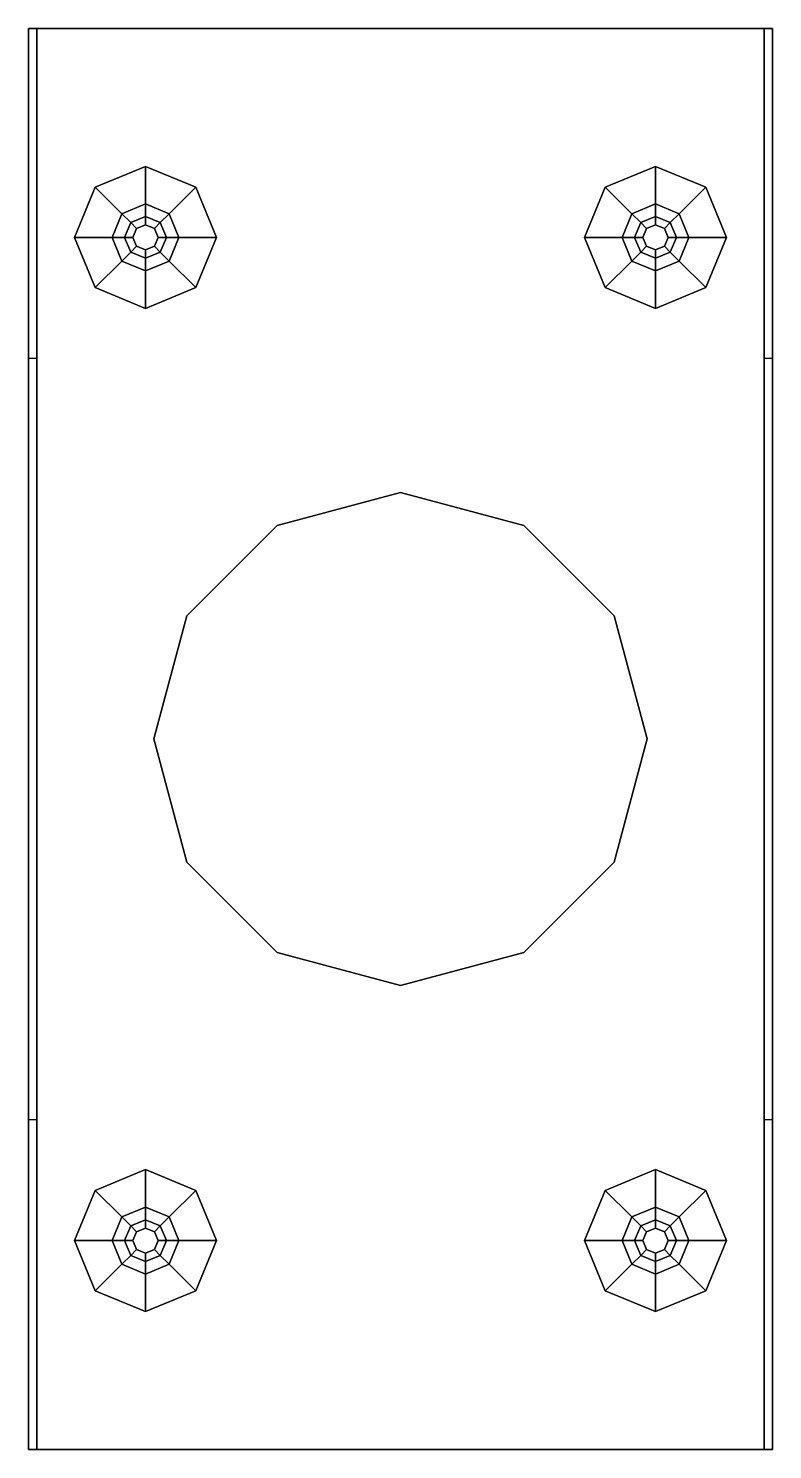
# Model space of a CAD drawing. Extents: x -0.89 to 0.89, y -1.7 to 1.7.
import ezdxf

# ---------------------------------------------------------------- set-up
doc = ezdxf.new("R2010")
doc.units = 0
doc.layers.get('0').update_dxf_attribs({"linetype": 'CONTINUOUS'})

msp = doc.modelspace()

# ---------------------------------------------------------------- linework, layer by layer
for points in [[(-0.89, 0.91, 0.46), (-0.89, -0.91, 0.46), (-0.89, -1.7, 1.05), (-0.89, 1.7, 1.05)], [(-0.89, 1.7, 1.05), (-0.89, -1.7, 1.05), (0.89, -1.7, 1.05), (0.89, 1.7, 1.05)], [(0.89, 1.7, 1.05), (0.87, 1.7, 0.93), (-0.87, 1.7, 0.93), (-0.89, 1.7, 1.05)], [(-0.89, 1.7, 1.05), (-0.89, 1.7, 0.69), (-0.89, 0.91, 0.46)], [(-0.87, 1.7, 0.93), (-0.87, 1.7, 0.69), (-0.89, 1.7, 0.69), (-0.89, 1.7, 1.05)], [(-0.87, 1.7, 0.69), (-0.87, 0.91, 0.46), (-0.89, 0.91, 0.46), (-0.89, 1.7, 0.69)], [(-0.87, -1.7, 0.93), (-0.87, -0.91, 0.46), (-0.87, 0.91, 0.46), (-0.87, 1.7, 0.93)], [(-0.87, 0.91, 0.46), (-0.87, 0.91, 0.46), (-0.87, 1.7, 0.69), (-0.87, 1.7, 0.93)], [(0.87, 0.91, 0.46), (0.87, -0.91, 0.46), (0.87, -1.7, 0.93), (0.87, 1.7, 0.93)], [(0.87, 1.7, 0.93), (0.87, 1.7, 0.69), (0.87, 0.91, 0.46)], [(0.89, 1.7, 0.69), (0.89, 0.91, 0.46), (0.87, 0.91, 0.46), (0.87, 1.7, 0.69)], [(0.89, 1.7, 1.05), (0.89, 1.7, 0.69), (0.87, 1.7, 0.69), (0.87, 1.7, 0.93)], [(0.89, -1.7, 1.05), (0.89, -0.91, 0.46), (0.89, 0.91, 0.46), (0.89, 1.7, 1.05)], [(0.89, 0.91, 0.46), (0.89, 0.91, 0.46), (0.89, 1.7, 0.69), (0.89, 1.7, 1.05)], [(-0.61, 1.37, 0.04), (-0.7302, 1.3202, 0.04), (-0.6666, 1.2566, 0.04), (-0.61, 1.28, 0.04)], [(-0.61, 1.37), (-0.7302, 1.3202), (-0.7302, 1.3202, 0.04), (-0.61, 1.37, 0.04)], [(-0.4898, 1.3202, 0.04), (-0.61, 1.37, 0.04), (-0.61, 1.28, 0.04), (-0.5534, 1.2566, 0.04)], [(-0.4898, 1.3202), (-0.61, 1.37), (-0.61, 1.37, 0.04), (-0.4898, 1.3202, 0.04)], [(0.61, 1.37), (0.4898, 1.3202), (0.4898, 1.3202, 0.04), (0.61, 1.37, 0.04)], [(0.61, 1.37, 0.04), (0.4898, 1.3202, 0.04), (0.5534, 1.2566, 0.04), (0.61, 1.28, 0.04)], [(0.7302, 1.3202), (0.61, 1.37), (0.61, 1.37, 0.04), (0.7302, 1.3202, 0.04)], [(0.7302, 1.3202, 0.04), (0.61, 1.37, 0.04), (0.61, 1.28, 0.04), (0.6666, 1.2566, 0.04)], [(-0.7302, 1.3202, 0.04), (-0.78, 1.2, 0.04), (-0.69, 1.2, 0.04), (-0.6666, 1.2566, 0.04)], [(-0.7302, 1.3202), (-0.78, 1.2), (-0.78, 1.2, 0.04), (-0.7302, 1.3202, 0.04)], [(-0.44, 1.2, 0.04), (-0.4898, 1.3202, 0.04), (-0.5534, 1.2566, 0.04), (-0.53, 1.2, 0.04)], [(-0.44, 1.2), (-0.4898, 1.3202), (-0.4898, 1.3202, 0.04), (-0.44, 1.2, 0.04)], [(0.4898, 1.3202), (0.44, 1.2), (0.44, 1.2, 0.04), (0.4898, 1.3202, 0.04)], [(0.4898, 1.3202, 0.04), (0.44, 1.2, 0.04), (0.53, 1.2, 0.04), (0.5534, 1.2566, 0.04)], [(0.78, 1.2, 0.04), (0.7302, 1.3202, 0.04), (0.6666, 1.2566, 0.04), (0.69, 1.2, 0.04)], [(0.78, 1.2), (0.7302, 1.3202), (0.7302, 1.3202, 0.04), (0.78, 1.2, 0.04)], [(-0.6454, 1.2354, 0.08), (-0.61, 1.25, 0.08), (-0.61, 1.28, 0.04), (-0.6666, 1.2566, 0.04)], [(-0.61, 1.25, 0.08), (-0.5746, 1.2354, 0.08), (-0.5534, 1.2566, 0.04), (-0.61, 1.28, 0.04)], [(0.5746, 1.2354, 0.08), (0.61, 1.25, 0.08), (0.61, 1.28, 0.04), (0.5534, 1.2566, 0.04)], [(0.61, 1.25, 0.08), (0.6454, 1.2354, 0.08), (0.6666, 1.2566, 0.04), (0.61, 1.28, 0.04)], [(-0.66, 1.2, 0.08), (-0.6454, 1.2354, 0.08), (-0.6666, 1.2566, 0.04), (-0.69, 1.2, 0.04)], [(-0.64, 1.2, 0.08), (-0.6312, 1.2212, 0.08), (-0.6454, 1.2354, 0.08), (-0.66, 1.2, 0.08)], [(-0.6312, 1.2212, 0.08), (-0.61, 1.23, 0.08), (-0.61, 1.25, 0.08), (-0.6454, 1.2354, 0.08)], [(-0.61, 1.23, 0.08), (-0.6312, 1.2212, 0.08), (-0.6312, 1.2212, 0.93), (-0.61, 1.23, 0.93)], [(-0.61, 1.23, 0.08), (-0.5888, 1.2212, 0.08), (-0.5746, 1.2354, 0.08), (-0.61, 1.25, 0.08)], [(-0.5888, 1.2212, 0.08), (-0.61, 1.23, 0.08), (-0.61, 1.23, 0.93), (-0.5888, 1.2212, 0.93)], [(-0.5888, 1.2212, 0.08), (-0.58, 1.2, 0.08), (-0.56, 1.2, 0.08), (-0.5746, 1.2354, 0.08)], [(-0.5746, 1.2354, 0.08), (-0.56, 1.2, 0.08), (-0.53, 1.2, 0.04), (-0.5534, 1.2566, 0.04)], [(0.56, 1.2, 0.08), (0.5746, 1.2354, 0.08), (0.5534, 1.2566, 0.04), (0.53, 1.2, 0.04)], [(0.58, 1.2, 0.08), (0.5888, 1.2212, 0.08), (0.5746, 1.2354, 0.08), (0.56, 1.2, 0.08)], [(0.5888, 1.2212, 0.08), (0.61, 1.23, 0.08), (0.61, 1.25, 0.08), (0.5746, 1.2354, 0.08)], [(0.61, 1.23, 0.08), (0.5888, 1.2212, 0.08), (0.5888, 1.2212, 0.93), (0.61, 1.23, 0.93)], [(0.61, 1.23, 0.08), (0.6312, 1.2212, 0.08), (0.6454, 1.2354, 0.08), (0.61, 1.25, 0.08)], [(0.6312, 1.2212, 0.08), (0.61, 1.23, 0.08), (0.61, 1.23, 0.93), (0.6312, 1.2212, 0.93)], [(0.6312, 1.2212, 0.08), (0.64, 1.2, 0.08), (0.66, 1.2, 0.08), (0.6454, 1.2354, 0.08)], [(0.6454, 1.2354, 0.08), (0.66, 1.2, 0.08), (0.69, 1.2, 0.04), (0.6666, 1.2566, 0.04)], [(-0.78, 1.2, 0.04), (-0.7302, 1.0798, 0.04), (-0.6666, 1.1434, 0.04), (-0.69, 1.2, 0.04)], [(-0.78, 1.2), (-0.7302, 1.0798), (-0.7302, 1.0798, 0.04), (-0.78, 1.2, 0.04)], [(-0.6454, 1.1646, 0.08), (-0.66, 1.2, 0.08), (-0.69, 1.2, 0.04), (-0.6666, 1.1434, 0.04)], [(-0.6312, 1.1788, 0.08), (-0.64, 1.2, 0.08), (-0.66, 1.2, 0.08), (-0.6454, 1.1646, 0.08)], [(-0.6312, 1.2212, 0.08), (-0.64, 1.2, 0.08), (-0.64, 1.2, 0.93), (-0.6312, 1.2212, 0.93)], [(-0.64, 1.2, 0.08), (-0.6312, 1.1788, 0.08), (-0.6312, 1.1788, 0.93), (-0.64, 1.2, 0.93)], [(-0.58, 1.2, 0.08), (-0.5888, 1.2212, 0.08), (-0.5888, 1.2212, 0.93), (-0.58, 1.2, 0.93)], [(-0.5888, 1.1788, 0.08), (-0.58, 1.2, 0.08), (-0.58, 1.2, 0.93), (-0.5888, 1.1788, 0.93)], [(-0.58, 1.2, 0.08), (-0.5888, 1.1788, 0.08), (-0.5746, 1.1646, 0.08), (-0.56, 1.2, 0.08)], [(-0.56, 1.2, 0.08), (-0.5746, 1.1646, 0.08), (-0.5534, 1.1434, 0.04), (-0.53, 1.2, 0.04)], [(-0.4898, 1.0798, 0.04), (-0.44, 1.2, 0.04), (-0.53, 1.2, 0.04), (-0.5534, 1.1434, 0.04)], [(-0.4898, 1.0798), (-0.44, 1.2), (-0.44, 1.2, 0.04), (-0.4898, 1.0798, 0.04)], [(0.44, 1.2), (0.4898, 1.0798), (0.4898, 1.0798, 0.04), (0.44, 1.2, 0.04)], [(0.44, 1.2, 0.04), (0.4898, 1.0798, 0.04), (0.5534, 1.1434, 0.04), (0.53, 1.2, 0.04)], [(0.5746, 1.1646, 0.08), (0.56, 1.2, 0.08), (0.53, 1.2, 0.04), (0.5534, 1.1434, 0.04)], [(0.5888, 1.1788, 0.08), (0.58, 1.2, 0.08), (0.56, 1.2, 0.08), (0.5746, 1.1646, 0.08)], [(0.5888, 1.2212, 0.08), (0.58, 1.2, 0.08), (0.58, 1.2, 0.93), (0.5888, 1.2212, 0.93)], [(0.58, 1.2, 0.08), (0.5888, 1.1788, 0.08), (0.5888, 1.1788, 0.93), (0.58, 1.2, 0.93)], [(0.64, 1.2, 0.08), (0.6312, 1.2212, 0.08), (0.6312, 1.2212, 0.93), (0.64, 1.2, 0.93)], [(0.6312, 1.1788, 0.08), (0.64, 1.2, 0.08), (0.64, 1.2, 0.93), (0.6312, 1.1788, 0.93)], [(0.64, 1.2, 0.08), (0.6312, 1.1788, 0.08), (0.6454, 1.1646, 0.08), (0.66, 1.2, 0.08)], [(0.66, 1.2, 0.08), (0.6454, 1.1646, 0.08), (0.6666, 1.1434, 0.04), (0.69, 1.2, 0.04)], [(0.7302, 1.0798, 0.04), (0.78, 1.2, 0.04), (0.69, 1.2, 0.04), (0.6666, 1.1434, 0.04)], [(0.7302, 1.0798), (0.78, 1.2), (0.78, 1.2, 0.04), (0.7302, 1.0798, 0.04)], [(-0.61, 1.15, 0.08), (-0.6454, 1.1646, 0.08), (-0.6666, 1.1434, 0.04), (-0.61, 1.12, 0.04)], [(-0.61, 1.17, 0.08), (-0.6312, 1.1788, 0.08), (-0.6454, 1.1646, 0.08), (-0.61, 1.15, 0.08)], [(-0.6312, 1.1788, 0.08), (-0.61, 1.17, 0.08), (-0.61, 1.17, 0.93), (-0.6312, 1.1788, 0.93)], [(-0.61, 1.17, 0.08), (-0.5888, 1.1788, 0.08), (-0.5888, 1.1788, 0.93), (-0.61, 1.17, 0.93)], [(-0.5888, 1.1788, 0.08), (-0.61, 1.17, 0.08), (-0.61, 1.15, 0.08), (-0.5746, 1.1646, 0.08)], [(-0.5746, 1.1646, 0.08), (-0.61, 1.15, 0.08), (-0.61, 1.12, 0.04), (-0.5534, 1.1434, 0.04)], [(0.61, 1.15, 0.08), (0.5746, 1.1646, 0.08), (0.5534, 1.1434, 0.04), (0.61, 1.12, 0.04)], [(0.61, 1.17, 0.08), (0.5888, 1.1788, 0.08), (0.5746, 1.1646, 0.08), (0.61, 1.15, 0.08)], [(0.5888, 1.1788, 0.08), (0.61, 1.17, 0.08), (0.61, 1.17, 0.93), (0.5888, 1.1788, 0.93)], [(0.61, 1.17, 0.08), (0.6312, 1.1788, 0.08), (0.6312, 1.1788, 0.93), (0.61, 1.17, 0.93)], [(0.6312, 1.1788, 0.08), (0.61, 1.17, 0.08), (0.61, 1.15, 0.08), (0.6454, 1.1646, 0.08)], [(0.6454, 1.1646, 0.08), (0.61, 1.15, 0.08), (0.61, 1.12, 0.04), (0.6666, 1.1434, 0.04)], [(-0.7302, 1.0798, 0.04), (-0.61, 1.03, 0.04), (-0.61, 1.12, 0.04), (-0.6666, 1.1434, 0.04)], [(-0.61, 1.03, 0.04), (-0.4898, 1.0798, 0.04), (-0.5534, 1.1434, 0.04), (-0.61, 1.12, 0.04)], [(0.4898, 1.0798, 0.04), (0.61, 1.03, 0.04), (0.61, 1.12, 0.04), (0.5534, 1.1434, 0.04)], [(0.61, 1.03, 0.04), (0.7302, 1.0798, 0.04), (0.6666, 1.1434, 0.04), (0.61, 1.12, 0.04)], [(-0.7302, 1.0798), (-0.61, 1.03), (-0.61, 1.03, 0.04), (-0.7302, 1.0798, 0.04)], [(-0.61, 1.03), (-0.4898, 1.0798), (-0.4898, 1.0798, 0.04), (-0.61, 1.03, 0.04)], [(0.4898, 1.0798), (0.61, 1.03), (0.61, 1.03, 0.04), (0.4898, 1.0798, 0.04)], [(0.61, 1.03), (0.7302, 1.0798), (0.7302, 1.0798, 0.04), (0.61, 1.03, 0.04)], [(0, 0.59, 1.05), (-0.295, 0.511, 1.05), (-0.295, 0.511, 1.1), (0, 0.59, 1.1)], [(0.295, 0.511, 1.05), (0, 0.59, 1.05), (0, 0.59, 1.1), (0.295, 0.511, 1.1)], [(-0.295, 0.511, 1.05), (-0.511, 0.295, 1.05), (-0.511, 0.295, 1.1), (-0.295, 0.511, 1.1)], [(0.511, 0.295, 1.05), (0.295, 0.511, 1.05), (0.295, 0.511, 1.1), (0.511, 0.295, 1.1)], [(-0.511, 0.295, 1.05), (-0.59, 0, 1.05), (-0.59, 0, 1.1), (-0.511, 0.295, 1.1)], [(0.59, 0, 1.05), (0.511, 0.295, 1.05), (0.511, 0.295, 1.1), (0.59, 0, 1.1)], [(-0.59, 0, 1.05), (-0.511, -0.295, 1.05), (-0.511, -0.295, 1.1), (-0.59, 0, 1.1)], [(0.511, -0.295, 1.05), (0.59, 0, 1.05), (0.59, 0, 1.1), (0.511, -0.295, 1.1)], [(-0.511, -0.295, 1.05), (-0.295, -0.511, 1.05), (-0.295, -0.511, 1.1), (-0.511, -0.295, 1.1)], [(0.295, -0.511, 1.05), (0.511, -0.295, 1.05), (0.511, -0.295, 1.1), (0.295, -0.511, 1.1)], [(-0.295, -0.511, 1.05), (0, -0.59, 1.05), (0, -0.59, 1.1), (-0.295, -0.511, 1.1)], [(0, -0.59, 1.05), (0.295, -0.511, 1.05), (0.295, -0.511, 1.1), (0, -0.59, 1.1)], [(-0.89, -0.91, 0.46), (-0.89, -0.91, 0.46), (-0.89, -1.7, 0.69), (-0.89, -1.7, 1.05)], [(-0.89, -1.7, 0.69), (-0.89, -0.91, 0.46), (-0.87, -0.91, 0.46), (-0.87, -1.7, 0.69)], [(-0.87, -1.7, 0.93), (-0.87, -1.7, 0.69), (-0.87, -0.91, 0.46)], [(0.87, -0.91, 0.46), (0.87, -0.91, 0.46), (0.87, -1.7, 0.69), (0.87, -1.7, 0.93)], [(0.87, -1.7, 0.69), (0.87, -0.91, 0.46), (0.89, -0.91, 0.46), (0.89, -1.7, 0.69)], [(0.89, -1.7, 1.05), (0.89, -1.7, 0.69), (0.89, -0.91, 0.46)], [(-0.61, -1.03), (-0.7302, -1.0798), (-0.7302, -1.0798, 0.04), (-0.61, -1.03, 0.04)], [(-0.61, -1.03, 0.04), (-0.7302, -1.0798, 0.04), (-0.6666, -1.1434, 0.04), (-0.61, -1.12, 0.04)], [(-0.4898, -1.0798), (-0.61, -1.03), (-0.61, -1.03, 0.04), (-0.4898, -1.0798, 0.04)], [(-0.4898, -1.0798, 0.04), (-0.61, -1.03, 0.04), (-0.61, -1.12, 0.04), (-0.5534, -1.1434, 0.04)], [(0.61, -1.03, 0.04), (0.4898, -1.0798, 0.04), (0.5534, -1.1434, 0.04), (0.61, -1.12, 0.04)], [(0.61, -1.03), (0.4898, -1.0798), (0.4898, -1.0798, 0.04), (0.61, -1.03, 0.04)], [(0.7302, -1.0798, 0.04), (0.61, -1.03, 0.04), (0.61, -1.12, 0.04), (0.6666, -1.1434, 0.04)], [(0.7302, -1.0798), (0.61, -1.03), (0.61, -1.03, 0.04), (0.7302, -1.0798, 0.04)], [(-0.7302, -1.0798), (-0.78, -1.2), (-0.78, -1.2, 0.04), (-0.7302, -1.0798, 0.04)], [(-0.7302, -1.0798, 0.04), (-0.78, -1.2, 0.04), (-0.69, -1.2, 0.04), (-0.6666, -1.1434, 0.04)], [(-0.44, -1.2, 0.04), (-0.4898, -1.0798, 0.04), (-0.5534, -1.1434, 0.04), (-0.53, -1.2, 0.04)], [(-0.44, -1.2), (-0.4898, -1.0798), (-0.4898, -1.0798, 0.04), (-0.44, -1.2, 0.04)], [(0.4898, -1.0798, 0.04), (0.44, -1.2, 0.04), (0.53, -1.2, 0.04), (0.5534, -1.1434, 0.04)], [(0.4898, -1.0798), (0.44, -1.2), (0.44, -1.2, 0.04), (0.4898, -1.0798, 0.04)], [(0.78, -1.2, 0.04), (0.7302, -1.0798, 0.04), (0.6666, -1.1434, 0.04), (0.69, -1.2, 0.04)], [(0.78, -1.2), (0.7302, -1.0798), (0.7302, -1.0798, 0.04), (0.78, -1.2, 0.04)], [(-0.6454, -1.1646, 0.08), (-0.61, -1.15, 0.08), (-0.61, -1.12, 0.04), (-0.6666, -1.1434, 0.04)], [(-0.61, -1.15, 0.08), (-0.5746, -1.1646, 0.08), (-0.5534, -1.1434, 0.04), (-0.61, -1.12, 0.04)], [(0.5746, -1.1646, 0.08), (0.61, -1.15, 0.08), (0.61, -1.12, 0.04), (0.5534, -1.1434, 0.04)], [(0.61, -1.15, 0.08), (0.6454, -1.1646, 0.08), (0.6666, -1.1434, 0.04), (0.61, -1.12, 0.04)], [(-0.66, -1.2, 0.08), (-0.6454, -1.1646, 0.08), (-0.6666, -1.1434, 0.04), (-0.69, -1.2, 0.04)], [(-0.6312, -1.1788, 0.08), (-0.61, -1.17, 0.08), (-0.61, -1.15, 0.08), (-0.6454, -1.1646, 0.08)], [(-0.61, -1.17, 0.08), (-0.5888, -1.1788, 0.08), (-0.5746, -1.1646, 0.08), (-0.61, -1.15, 0.08)], [(-0.5746, -1.1646, 0.08), (-0.56, -1.2, 0.08), (-0.53, -1.2, 0.04), (-0.5534, -1.1434, 0.04)], [(0.56, -1.2, 0.08), (0.5746, -1.1646, 0.08), (0.5534, -1.1434, 0.04), (0.53, -1.2, 0.04)], [(0.5888, -1.1788, 0.08), (0.61, -1.17, 0.08), (0.61, -1.15, 0.08), (0.5746, -1.1646, 0.08)], [(0.61, -1.17, 0.08), (0.6312, -1.1788, 0.08), (0.6454, -1.1646, 0.08), (0.61, -1.15, 0.08)], [(0.6454, -1.1646, 0.08), (0.66, -1.2, 0.08), (0.69, -1.2, 0.04), (0.6666, -1.1434, 0.04)], [(-0.64, -1.2, 0.08), (-0.6312, -1.1788, 0.08), (-0.6454, -1.1646, 0.08), (-0.66, -1.2, 0.08)], [(-0.6312, -1.1788, 0.08), (-0.64, -1.2, 0.08), (-0.64, -1.2, 0.93), (-0.6312, -1.1788, 0.93)], [(-0.61, -1.17, 0.08), (-0.6312, -1.1788, 0.08), (-0.6312, -1.1788, 0.93), (-0.61, -1.17, 0.93)], [(-0.5888, -1.1788, 0.08), (-0.61, -1.17, 0.08), (-0.61, -1.17, 0.93), (-0.5888, -1.1788, 0.93)], [(-0.5888, -1.1788, 0.08), (-0.58, -1.2, 0.08), (-0.56, -1.2, 0.08), (-0.5746, -1.1646, 0.08)], [(-0.58, -1.2, 0.08), (-0.5888, -1.1788, 0.08), (-0.5888, -1.1788, 0.93), (-0.58, -1.2, 0.93)], [(0.58, -1.2, 0.08), (0.5888, -1.1788, 0.08), (0.5746, -1.1646, 0.08), (0.56, -1.2, 0.08)], [(0.5888, -1.1788, 0.08), (0.58, -1.2, 0.08), (0.58, -1.2, 0.93), (0.5888, -1.1788, 0.93)], [(0.61, -1.17, 0.08), (0.5888, -1.1788, 0.08), (0.5888, -1.1788, 0.93), (0.61, -1.17, 0.93)], [(0.6312, -1.1788, 0.08), (0.61, -1.17, 0.08), (0.61, -1.17, 0.93), (0.6312, -1.1788, 0.93)], [(0.6312, -1.1788, 0.08), (0.64, -1.2, 0.08), (0.66, -1.2, 0.08), (0.6454, -1.1646, 0.08)], [(0.64, -1.2, 0.08), (0.6312, -1.1788, 0.08), (0.6312, -1.1788, 0.93), (0.64, -1.2, 0.93)], [(-0.78, -1.2), (-0.7302, -1.3202), (-0.7302, -1.3202, 0.04), (-0.78, -1.2, 0.04)], [(-0.78, -1.2, 0.04), (-0.7302, -1.3202, 0.04), (-0.6666, -1.2566, 0.04), (-0.69, -1.2, 0.04)], [(-0.6454, -1.2354, 0.08), (-0.66, -1.2, 0.08), (-0.69, -1.2, 0.04), (-0.6666, -1.2566, 0.04)], [(-0.6312, -1.2212, 0.08), (-0.64, -1.2, 0.08), (-0.66, -1.2, 0.08), (-0.6454, -1.2354, 0.08)], [(-0.61, -1.23, 0.08), (-0.6312, -1.2212, 0.08), (-0.6454, -1.2354, 0.08), (-0.61, -1.25, 0.08)], [(-0.64, -1.2, 0.08), (-0.6312, -1.2212, 0.08), (-0.6312, -1.2212, 0.93), (-0.64, -1.2, 0.93)], [(-0.6312, -1.2212, 0.08), (-0.61, -1.23, 0.08), (-0.61, -1.23, 0.93), (-0.6312, -1.2212, 0.93)], [(-0.61, -1.23, 0.08), (-0.5888, -1.2212, 0.08), (-0.5888, -1.2212, 0.93), (-0.61, -1.23, 0.93)], [(-0.5888, -1.2212, 0.08), (-0.61, -1.23, 0.08), (-0.61, -1.25, 0.08), (-0.5746, -1.2354, 0.08)], [(-0.5888, -1.2212, 0.08), (-0.58, -1.2, 0.08), (-0.58, -1.2, 0.93), (-0.5888, -1.2212, 0.93)], [(-0.58, -1.2, 0.08), (-0.5888, -1.2212, 0.08), (-0.5746, -1.2354, 0.08), (-0.56, -1.2, 0.08)], [(-0.56, -1.2, 0.08), (-0.5746, -1.2354, 0.08), (-0.5534, -1.2566, 0.04), (-0.53, -1.2, 0.04)], [(-0.4898, -1.3202, 0.04), (-0.44, -1.2, 0.04), (-0.53, -1.2, 0.04), (-0.5534, -1.2566, 0.04)], [(-0.4898, -1.3202), (-0.44, -1.2), (-0.44, -1.2, 0.04), (-0.4898, -1.3202, 0.04)], [(0.44, -1.2, 0.04), (0.4898, -1.3202, 0.04), (0.5534, -1.2566, 0.04), (0.53, -1.2, 0.04)], [(0.44, -1.2), (0.4898, -1.3202), (0.4898, -1.3202, 0.04), (0.44, -1.2, 0.04)], [(0.5746, -1.2354, 0.08), (0.56, -1.2, 0.08), (0.53, -1.2, 0.04), (0.5534, -1.2566, 0.04)], [(0.5888, -1.2212, 0.08), (0.58, -1.2, 0.08), (0.56, -1.2, 0.08), (0.5746, -1.2354, 0.08)], [(0.61, -1.23, 0.08), (0.5888, -1.2212, 0.08), (0.5746, -1.2354, 0.08), (0.61, -1.25, 0.08)], [(0.58, -1.2, 0.08), (0.5888, -1.2212, 0.08), (0.5888, -1.2212, 0.93), (0.58, -1.2, 0.93)], [(0.5888, -1.2212, 0.08), (0.61, -1.23, 0.08), (0.61, -1.23, 0.93), (0.5888, -1.2212, 0.93)], [(0.61, -1.23, 0.08), (0.6312, -1.2212, 0.08), (0.6312, -1.2212, 0.93), (0.61, -1.23, 0.93)], [(0.6312, -1.2212, 0.08), (0.61, -1.23, 0.08), (0.61, -1.25, 0.08), (0.6454, -1.2354, 0.08)], [(0.6312, -1.2212, 0.08), (0.64, -1.2, 0.08), (0.64, -1.2, 0.93), (0.6312, -1.2212, 0.93)], [(0.64, -1.2, 0.08), (0.6312, -1.2212, 0.08), (0.6454, -1.2354, 0.08), (0.66, -1.2, 0.08)], [(0.66, -1.2, 0.08), (0.6454, -1.2354, 0.08), (0.6666, -1.2566, 0.04), (0.69, -1.2, 0.04)], [(0.7302, -1.3202, 0.04), (0.78, -1.2, 0.04), (0.69, -1.2, 0.04), (0.6666, -1.2566, 0.04)], [(0.7302, -1.3202), (0.78, -1.2), (0.78, -1.2, 0.04), (0.7302, -1.3202, 0.04)], [(-0.7302, -1.3202, 0.04), (-0.61, -1.37, 0.04), (-0.61, -1.28, 0.04), (-0.6666, -1.2566, 0.04)], [(-0.61, -1.25, 0.08), (-0.6454, -1.2354, 0.08), (-0.6666, -1.2566, 0.04), (-0.61, -1.28, 0.04)], [(-0.5746, -1.2354, 0.08), (-0.61, -1.25, 0.08), (-0.61, -1.28, 0.04), (-0.5534, -1.2566, 0.04)], [(-0.61, -1.37, 0.04), (-0.4898, -1.3202, 0.04), (-0.5534, -1.2566, 0.04), (-0.61, -1.28, 0.04)], [(0.4898, -1.3202, 0.04), (0.61, -1.37, 0.04), (0.61, -1.28, 0.04), (0.5534, -1.2566, 0.04)], [(0.61, -1.25, 0.08), (0.5746, -1.2354, 0.08), (0.5534, -1.2566, 0.04), (0.61, -1.28, 0.04)], [(0.6454, -1.2354, 0.08), (0.61, -1.25, 0.08), (0.61, -1.28, 0.04), (0.6666, -1.2566, 0.04)], [(0.61, -1.37, 0.04), (0.7302, -1.3202, 0.04), (0.6666, -1.2566, 0.04), (0.61, -1.28, 0.04)], [(-0.7302, -1.3202), (-0.61, -1.37), (-0.61, -1.37, 0.04), (-0.7302, -1.3202, 0.04)], [(-0.61, -1.37), (-0.4898, -1.3202), (-0.4898, -1.3202, 0.04), (-0.61, -1.37, 0.04)], [(0.4898, -1.3202), (0.61, -1.37), (0.61, -1.37, 0.04), (0.4898, -1.3202, 0.04)], [(0.61, -1.37), (0.7302, -1.3202), (0.7302, -1.3202, 0.04), (0.61, -1.37, 0.04)], [(-0.89, -1.7, 1.05), (-0.87, -1.7, 0.93), (0.87, -1.7, 0.93), (0.89, -1.7, 1.05)], [(-0.89, -1.7, 1.05), (-0.89, -1.7, 0.69), (-0.87, -1.7, 0.69), (-0.87, -1.7, 0.93)], [(0.87, -1.7, 0.93), (0.87, -1.7, 0.69), (0.89, -1.7, 0.69), (0.89, -1.7, 1.05)]]:
    msp.add_3dface(points)

doc.saveas('drawing.dxf')
